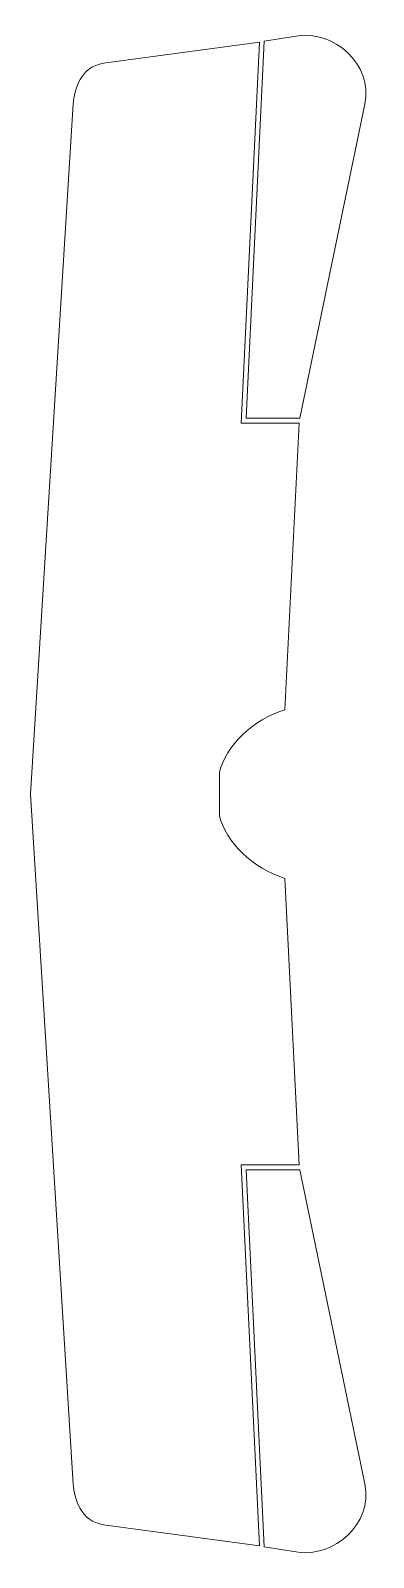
# Model space of a CAD drawing. Header units: inches. Extents: x 19 to 60, y -218 to -34.
import ezdxf

# ---------------------------------------------------------------- set-up
doc = ezdxf.new("R2010")
doc.units = ezdxf.units.IN
doc.header["$MEASUREMENT"] = 0
doc.layers.add('Layer 1', color=7, linetype='Continuous')

msp = doc.modelspace()

# ---------------------------------------------------------------- linework, layer by layer
at = {"layer": 'Layer 1', "color": 178, "lineweight": 18, "true_color": 0x010101}
for points, knots in [([(46.69, -35.16), (46.69, -35.16), (50.78, -34.53), (50.78, -34.53), (54.94, -33.89), (59.84, -37.86), (58.82, -42.75), (58.82, -42.75), (50.99, -80.65), (50.99, -80.65), (50.99, -80.65), (44.5, -80.65), (44.5, -80.65), (44.5, -80.65), (46.69, -35.16), (46.69, -35.16)], [0, 0, 0, 0, 1, 1, 1, 2, 2, 2, 3, 3, 3, 4, 4, 4, 5, 5, 5, 5]), ([(41.32, -128.59), (42, -131.72), (45.35, -134.94), (49.16, -136.12), (49.16, -136.12), (50.91, -170.66), (50.91, -170.66), (50.91, -170.66), (43.9, -170.66), (43.9, -170.66), (43.9, -170.66), (46.12, -216.62), (46.12, -216.62), (46.12, -216.62), (27.35, -214.06), (27.35, -214.06), (24.61, -213.68), (23.78, -210.86), (23.68, -209.16), (23.68, -209.16), (18.55, -125.95), (18.55, -125.95), (18.55, -125.95), (23.68, -42.73), (23.68, -42.73), (23.78, -41.04), (24.61, -38.21), (27.35, -37.84), (27.35, -37.84), (46.12, -35.28), (46.12, -35.28), (46.12, -35.28), (43.9, -81.24), (43.9, -81.24), (43.9, -81.24), (50.91, -81.24), (50.91, -81.24), (50.91, -81.24), (49.16, -115.78), (49.16, -115.78), (45.35, -116.96), (42, -120.18), (41.32, -123.31), (41.32, -123.31), (41.32, -128.59), (41.32, -128.59)], [0, 0, 0, 0, 1, 1, 1, 2, 2, 2, 3, 3, 3, 4, 4, 4, 5, 5, 5, 6, 6, 6, 7, 7, 7, 8, 8, 8, 9, 9, 9, 10, 10, 10, 11, 11, 11, 12, 12, 12, 13, 13, 13, 14, 14, 14, 15, 15, 15, 15]), ([(46.69, -216.74), (46.69, -216.74), (50.78, -217.37), (50.78, -217.37), (54.94, -218.01), (59.84, -214.04), (58.82, -209.15), (58.82, -209.15), (50.99, -171.25), (50.99, -171.25), (50.99, -171.25), (44.5, -171.25), (44.5, -171.25), (44.5, -171.25), (46.69, -216.74), (46.69, -216.74)], [0, 0, 0, 0, 1, 1, 1, 2, 2, 2, 3, 3, 3, 4, 4, 4, 5, 5, 5, 5])]:
    msp.add_open_spline(points, degree=3, knots=knots, dxfattribs=at)

doc.saveas('drawing.dxf')
